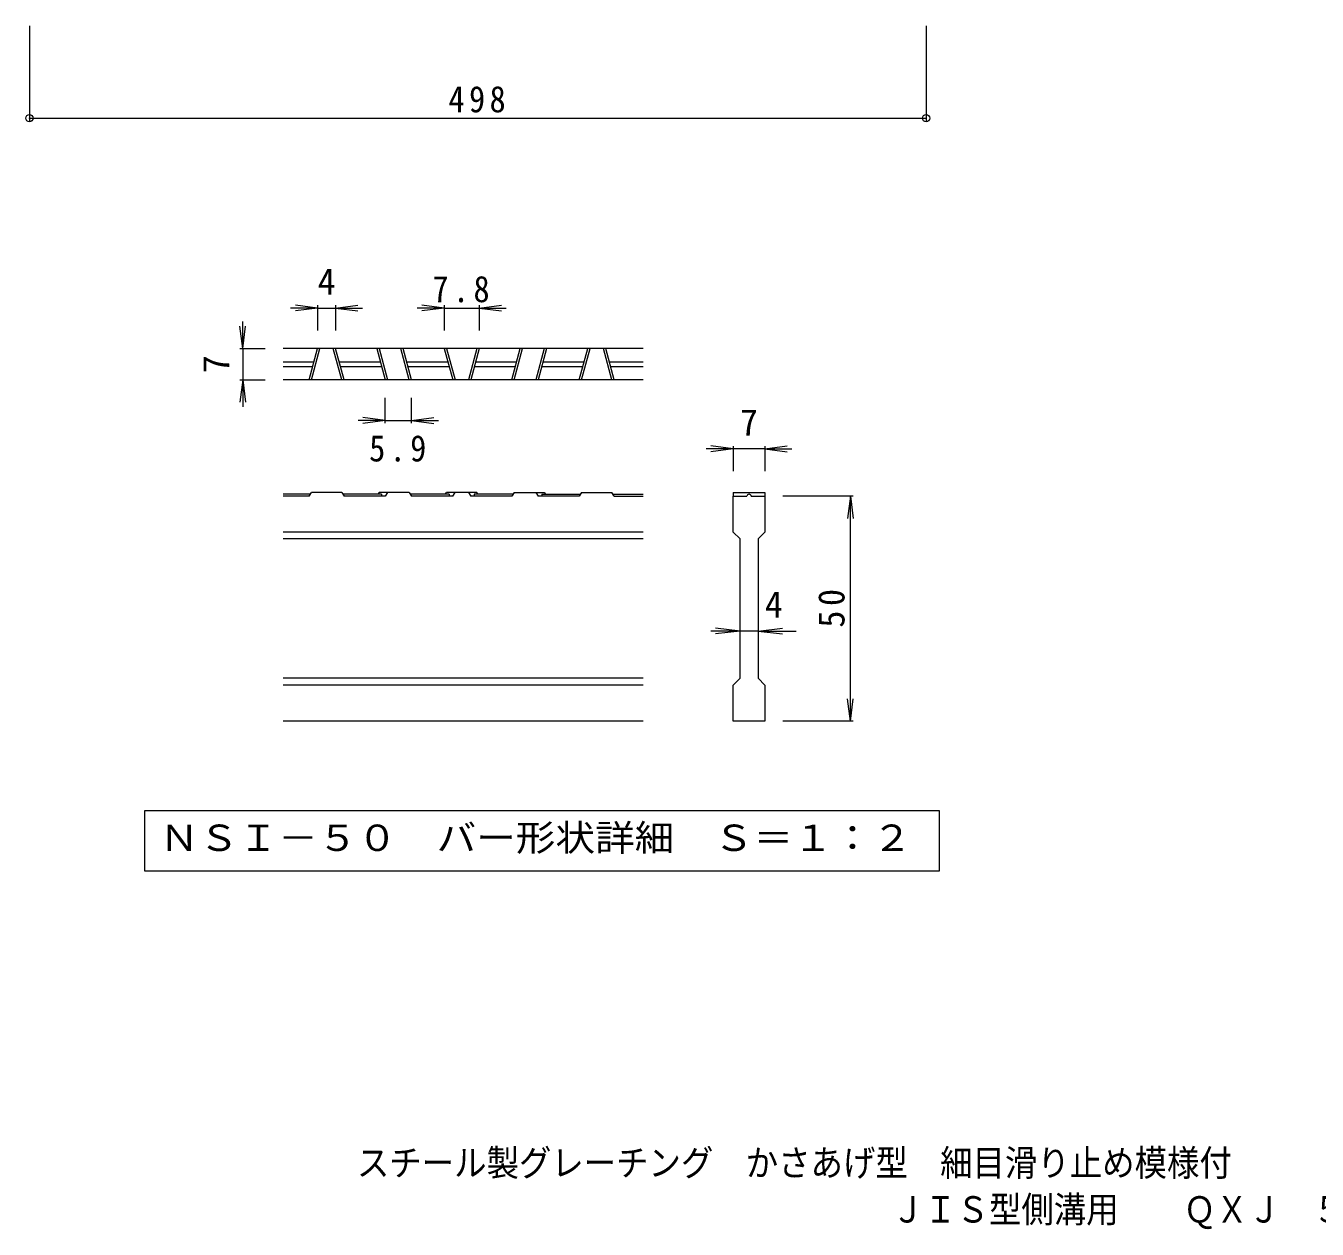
# Model space of a CAD drawing. Units: millimetres, scale not verified, with parts at other scales. Extents: x -605 to 829, y -688 to 662.
# Drawn here: x -605 to 112, y -688 to -20 of the extents above; entities that cross this region are included whole.
import ezdxf
from ezdxf.enums import TextEntityAlignment as Align

# ---------------------------------------------------------------- set-up
doc = ezdxf.new("R2010")
doc.units = ezdxf.units.MM
doc.header["$LTSCALE"] = 5
doc.header["$PDMODE"] = 32
doc.header["$PDSIZE"] = 4
for name, color, linetype, lineweight in [('1-4_1-4ﾚｲﾔ', 7, 'Continuous', 9), ('D-0', 7, 'Continuous', 9), ('D-2', 3, 'Continuous', 9), ('D-4', 7, 'Continuous', 9)]:
    doc.layers.add(name, color=color, linetype=linetype, lineweight=lineweight)
doc.layers.add('F-5_F-5ﾚｲﾔ', color=2, linetype='Continuous')
doc.styles.add('ＭＳ ゴシック', font='')
doc.styles.get('ＭＳ ゴシック').set_extended_font_data('MS Gothic')

msp = doc.modelspace()

# ---------------------------------------------------------------- linework, layer by layer
at = {"layer": '1-4_1-4ﾚｲﾔ'}
for p, q in [((-603.405, -19.792), (-603.405, -72.594)), ((-105.405, -19.792), (-105.405, -72.594)), ((-603.405, -71.094), (-105.405, -71.094))]:
    msp.add_line(p, q, dxfattribs=at)
for p in [(-603.405, -71.094), (-105.405, -71.094)]:
    msp.add_point(p, dxfattribs=at)
at = {"layer": 'D-0'}
msp.add_lwpolyline([(-539.543, -456.103), (-539.543, -489.329), (-97.889, -489.329), (-97.889, -456.103)], close=True, dxfattribs=at)
at = {"layer": 'D-2'}
for p, q in [((-262.466, -199.103), (-462.466, -199.103)), ((-448.012, -216.603), (-443.323, -199.103)), ((-446.718, -216.603), (-442.029, -199.103)), ((-429.928, -216.603), (-434.617, -199.103)), ((-428.634, -216.603), (-433.323, -199.103)), ((-410.512, -199.103), (-405.823, -216.603)), ((-409.218, -199.103), (-404.529, -216.603)), ((-392.428, -216.603), (-397.117, -199.103)), ((-391.134, -216.603), (-395.823, -199.103)), ((-373.012, -199.103), (-368.323, -216.603)), ((-371.718, -199.103), (-367.029, -216.603)), ((-354.928, -199.103), (-359.617, -216.603)), ((-353.634, -199.103), (-358.323, -216.603)), ((-335.512, -216.603), (-330.823, -199.103)), ((-334.218, -216.603), (-329.529, -199.103)), ((-317.428, -199.103), (-322.117, -216.603)), ((-316.134, -199.103), (-320.823, -216.603)), ((-298.012, -216.603), (-293.323, -199.103)), ((-296.718, -216.603), (-292.029, -199.103)), ((-279.928, -216.603), (-284.617, -199.103)), ((-278.634, -216.603), (-283.323, -199.103)), ((-462.466, -206.603), (-445.333, -206.603)), ((-431.313, -206.603), (-408.503, -206.603)), ((-393.813, -206.603), (-371.003, -206.603)), ((-355.644, -206.603), (-332.833, -206.603)), ((-318.144, -206.603), (-295.333, -206.603)), ((-281.313, -206.603), (-262.466, -206.603)), ((-462.466, -209.103), (-446.003, -209.103)), ((-430.644, -209.103), (-407.833, -209.103)), ((-393.144, -209.103), (-370.333, -209.103)), ((-356.313, -209.103), (-333.503, -209.103)), ((-318.813, -209.103), (-296.003, -209.103)), ((-280.644, -209.103), (-262.466, -209.103)), ((-262.466, -216.603), (-462.466, -216.603)), ((-448.012, -281.103), (-446.718, -279.103)), ((-429.928, -279.103), (-446.718, -279.103)), ((-429.928, -279.103), (-428.634, -281.103)), ((-409.218, -279.103), (-409.865, -280.103)), ((-392.428, -279.103), (-409.218, -279.103)), ((-404.529, -279.103), (-405.823, -281.103)), ((-392.428, -279.103), (-391.134, -281.103)), ((-372.365, -280.103), (-371.718, -279.103)), ((-354.928, -279.103), (-371.718, -279.103)), ((-368.323, -281.103), (-367.029, -279.103)), ((-359.617, -279.103), (-358.323, -281.103)), ((-354.281, -280.103), (-354.928, -279.103)), ((-334.218, -279.103), (-335.512, -281.103)), ((-334.218, -279.103), (-317.428, -279.103)), ((-322.117, -279.103), (-320.823, -281.103)), ((-317.428, -279.103), (-316.781, -280.103)), ((-296.718, -279.103), (-298.012, -281.103)), ((-296.718, -279.103), (-279.928, -279.103)), ((-278.634, -281.103), (-279.928, -279.103)), ((-212.466, -279.103), (-212.466, -281.103)), ((-447.365, -280.103), (-462.466, -280.103)), ((-448.012, -281.103), (-462.466, -281.103)), ((-407.833, -280.103), (-429.281, -280.103)), ((-405.823, -281.103), (-428.634, -281.103)), ((-407.833, -280.103), (-407.833, -281.103)), ((-370.333, -280.103), (-391.781, -280.103)), ((-368.323, -281.103), (-391.134, -281.103)), ((-370.333, -280.103), (-370.333, -281.103)), ((-335.512, -281.103), (-358.323, -281.103)), ((-356.313, -280.103), (-356.313, -281.103)), ((-334.865, -280.103), (-356.313, -280.103)), ((-298.012, -281.103), (-320.823, -281.103)), ((-318.813, -280.103), (-297.365, -280.103)), ((-318.813, -280.103), (-318.813, -281.103)), ((-279.281, -280.103), (-262.466, -280.103)), ((-278.634, -281.103), (-262.466, -281.103)), ((-212.466, -301.103), (-212.466, -281.103)), ((-212.466, -281.103), (-204.966, -281.103)), ((-203.741, -280.103), (-203.69, -280.103)), ((-202.466, -281.103), (-194.966, -281.103)), ((-194.966, -281.103), (-194.966, -301.103)), ((-262.466, -301.103), (-462.466, -301.103)), ((-212.466, -301.103), (-208.716, -304.853)), ((-198.716, -304.853), (-194.966, -301.103)), ((-262.466, -304.853), (-462.466, -304.853)), ((-208.716, -382.353), (-208.716, -304.853)), ((-198.716, -304.853), (-198.716, -382.353)), ((-262.466, -382.353), (-462.466, -382.353)), ((-262.466, -386.103), (-462.466, -386.103)), ((-212.466, -386.103), (-208.716, -382.353)), ((-212.466, -406.103), (-212.466, -386.103)), ((-198.716, -382.353), (-194.966, -386.103)), ((-194.966, -386.103), (-194.966, -406.103)), ((-262.466, -406.103), (-462.466, -406.103)), ((-194.966, -406.103), (-212.466, -406.103))]:
    msp.add_line(p, q, dxfattribs=at)
msp.add_lwpolyline([(-212.466, -279.103), (-194.966, -279.103), (-194.966, -281.103)], dxfattribs=at)
for centre, start, end in [((-203.741, -281.353), 90, 168.46303), ((-203.69, -281.353), 11.53696, 90)]:
    msp.add_arc(centre, 1.25, start, end, dxfattribs=at)
at = {"layer": 'D-4'}
for p, q in [((-443.323, -176.603), (-458.323, -176.603)), ((-443.323, -176.603), (-455.716, -174.971)), ((-443.323, -176.603), (-455.716, -178.234)), ((-443.323, -175.103), (-443.323, -189.103)), ((-443.323, -176.603), (-433.323, -176.603)), ((-433.323, -176.603), (-420.93, -174.971)), ((-433.323, -175.103), (-433.323, -189.103)), ((-433.323, -176.603), (-420.93, -178.234)), ((-433.323, -176.603), (-418.323, -176.603)), ((-373.012, -176.603), (-388.012, -176.603)), ((-373.012, -176.603), (-385.405, -174.971)), ((-373.012, -176.603), (-385.405, -178.234)), ((-373.012, -175.103), (-373.012, -189.103)), ((-373.012, -176.603), (-353.634, -176.603)), ((-353.634, -176.603), (-341.241, -174.971)), ((-353.634, -175.103), (-353.634, -189.103)), ((-353.634, -176.603), (-341.241, -178.234)), ((-353.634, -176.603), (-338.634, -176.603)), ((-484.966, -199.103), (-484.966, -184.103)), ((-484.966, -199.103), (-486.597, -186.71)), ((-484.966, -199.103), (-483.334, -186.71)), ((-486.466, -199.103), (-472.466, -199.103)), ((-484.966, -199.103), (-484.966, -216.603)), ((-484.966, -216.603), (-486.597, -228.996)), ((-486.466, -216.603), (-472.466, -216.603)), ((-484.966, -216.603), (-483.334, -228.996)), ((-484.966, -216.603), (-484.966, -231.603)), ((-405.823, -240.603), (-405.823, -226.603)), ((-391.134, -240.603), (-391.134, -226.603)), ((-405.823, -239.103), (-420.823, -239.103)), ((-405.823, -239.103), (-418.216, -237.471)), ((-405.823, -239.103), (-418.216, -240.734)), ((-391.134, -239.103), (-378.741, -240.734)), ((-391.134, -239.103), (-376.134, -239.103)), ((-212.466, -254.853), (-227.466, -254.853)), ((-212.466, -254.853), (-224.859, -253.222)), ((-212.466, -254.853), (-224.859, -256.485)), ((-212.466, -253.353), (-212.466, -267.353)), ((-194.966, -254.853), (-212.466, -254.853)), ((-194.966, -254.853), (-182.573, -253.222)), ((-194.966, -253.353), (-194.966, -267.353)), ((-194.966, -254.853), (-182.573, -256.485)), ((-194.966, -254.853), (-179.966, -254.853)), ((-145.966, -281.103), (-184.966, -281.103)), ((-147.466, -281.103), (-149.097, -293.496)), ((-147.466, -281.103), (-145.834, -293.496)), ((-147.466, -406.103), (-147.466, -281.103)), ((-208.716, -356.103), (-224.966, -356.103)), ((-208.716, -356.103), (-222.359, -354.471)), ((-208.716, -356.103), (-222.359, -357.734)), ((-198.716, -356.103), (-208.716, -356.103)), ((-198.716, -356.103), (-185.073, -354.471)), ((-198.716, -356.103), (-185.073, -357.734)), ((-198.716, -356.103), (-177.466, -356.103)), ((-147.466, -406.103), (-149.097, -393.71)), ((-147.466, -406.103), (-145.834, -393.71)), ((-145.966, -406.103), (-184.966, -406.103))]:
    msp.add_line(p, q, dxfattribs=at)
msp.add_lwpolyline([(-405.823, -239.103), (-391.134, -239.103), (-378.741, -237.471)], dxfattribs=at)

# ---------------------------------------------------------------- texts
at = {"layer": '1-4_1-4ﾚｲﾔ', "color": 2, "insert": (-370.655, -68.094), "char_height": 14.66, "attachment_point": 7, "style": 'ＭＳ ゴシック'}
msp.add_mtext('\\T1.27;\\W0.9;498', dxfattribs=at)
at = {"layer": 'D-0', "color": 2, "style": 'ＭＳ ゴシック', "width": 1.1}
msp.add_text('ＮＳＩ－５０\u3000バー形状詳細\u3000Ｓ＝１：２', height=14.66, dxfattribs=at).set_placement((-531.216, -482.716), align=Align.BOTTOM_LEFT)
at = {"layer": 'D-4', "color": 2, "style": 'ＭＳ ゴシック'}
for s, p in [('4', (-443.323, -173.603)), ('7', (-208.716, -251.853)), ('4', (-194.966, -353.103))]:
    msp.add_text(s, height=14.66, dxfattribs=at).set_placement(p, align=Align.BOTTOM_LEFT)
msp.add_text('7', height=14.66, rotation=90, dxfattribs=at).set_placement((-487.966, -212.853), align=Align.BOTTOM_LEFT)
at = {"layer": 'D-4', "color": 2, "char_height": 14.66, "attachment_point": 7, "style": 'ＭＳ ゴシック'}
for s, insert in [('\\T1.27;\\W0.9;7.8', (-379.573, -173.603)), ('\\T1.27;\\W0.9;5.9', (-414.728, -262.103))]:
    msp.add_mtext(s, dxfattribs=dict(at, insert=insert))
at = {"layer": 'D-4', "color": 2, "insert": (-150.466, -354.228), "char_height": 14.66, "attachment_point": 7, "rotation": 90, "style": 'ＭＳ ゴシック'}
msp.add_mtext('\\T1.27;\\W0.95;50', dxfattribs=at)
at = {"layer": 'F-5_F-5ﾚｲﾔ', "style": 'ＭＳ ゴシック', "width": 0.9}
for s, p in [('スチール製グレーチング\u3000かさあげ型\u3000細目滑り止め模様付', (-421.519, -663.336)), ('ＪＩＳ型側溝用\u3000\u3000ＱＸＪ\u3000５１５０Ａ', (-124.451, -689.209))]:
    msp.add_text(s, height=14.66, dxfattribs=at).set_placement(p, align=Align.BOTTOM_LEFT)

doc.saveas('drawing.dxf')
